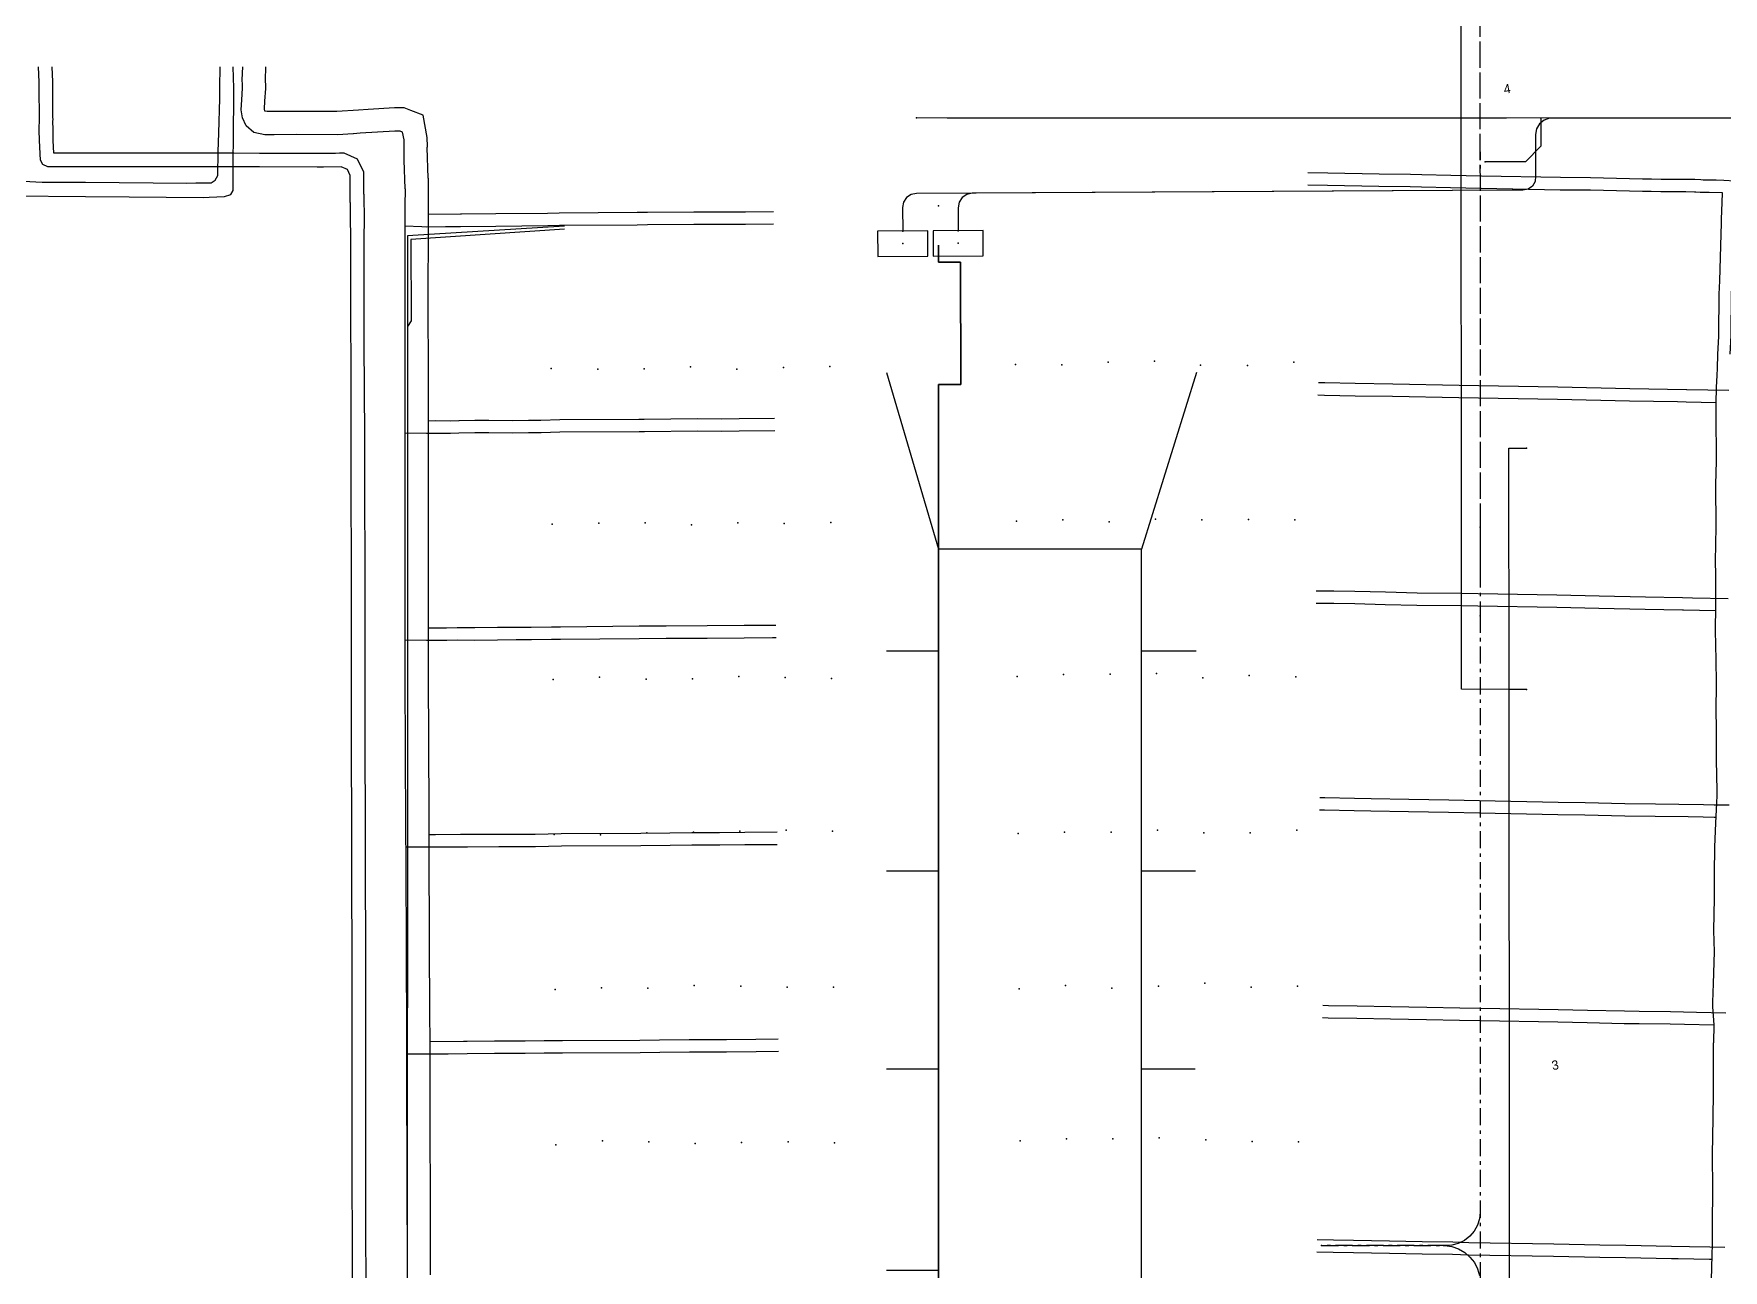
# Model space of a CAD drawing. Header units: metres. Extents: x -529 to 260, y -315 to 217.
# Drawn here: x -117.1 to -62.5, y 18.7 to 58.7 of the extents above; entities that cross this region are included whole.
import ezdxf

# ---------------------------------------------------------------- set-up
doc = ezdxf.new("R2010")
doc.units = ezdxf.units.M
doc.linetypes.add('DISUSED', pattern=[0.9943, 0.55, -0.1666, 0.1111, -0.1666])
for name, color, linetype, true_color in [('KL1001_WAT_Waterleiding', 7, 'Continuous', 0x0000ff), ('KL1011_DAT_Duct', 7, 'Continuous', 0x00ff00), ('KL1011_DAT_Kabelbed', 7, 'Continuous', 0x00ff00), ('KL1011_DAT_Kast', 7, 'Continuous', 0x00ff00), ('KL1011_DAT_Telecommunicatiekabel', 7, 'Continuous', 0x00ff00), ('KL1031_ELS_Appurtenance', 7, 'Continuous', 0x960000), ('KL1031_ELS_Elektriciteitskabel', 7, 'Continuous', 0x960000), ('KL1031_ELS_ExtraGeometrie', 7, 'Continuous', 0x960000), ('KL1031_ELS_Kast', 7, 'Continuous', 0x960000), ('KL1031_ELS_Mantelbuis', 7, 'Continuous', 0x960000), ('KL1031_EMS_Appurtenance', 7, 'Continuous', 0xc80000), ('KL1031_EMS_Elektriciteitskabel', 7, 'Continuous', 0xc80000), ('KL1051_DAT_Annotatie', 7, 'Continuous', 0xffffff), ('KL1051_DAT_Appurtenance', 7, 'Continuous', 0x00ff00), ('KL1051_DAT_Kabelbed', 7, 'Continuous', 0x00ff00), ('KL1233_WRM_ThermischePijpleiding', 7, 'Continuous', 0x008080)]:
    doc.layers.add(name, color=color, linetype=linetype, true_color=true_color)

msp = doc.modelspace()

# ---------------------------------------------------------------- linework, layer by layer
at = {"layer": 'KL1001_WAT_Waterleiding', "linetype": 'CONTINUOUS'}
for points in [[(-99.926, 52.452), (-104.999, 52.14), (-105.005, 51.927)], [(-99.926, 52.349), (-104.892, 52.024), (-104.886, 49.393), (-105.005, 49.211)], [(-105.005, 51.927), (-105.005, 49.211), (-105.005, 48.603)], [(-105.005, 48.603), (-105.011, 5.776), (-105.011, 5.3)]]:
    msp.add_lwpolyline(points, dxfattribs=at)
at = {"layer": 'KL1011_DAT_Duct', "linetype": 'CONTINUOUS'}
for points in [[(-87.841, 42.022), (-87.841, 47.338), (-87.128, 47.339), (-87.129, 51.287), (-87.841, 51.287), (-87.841, 51.833)], [(-87.841, 42.022), (-87.841, 47.338), (-87.128, 47.339), (-87.129, 51.287), (-87.841, 51.287), (-87.841, 51.833)], [(-87.841, 38.73), (-87.841, 42.022)], [(-87.841, 38.73), (-87.841, 42.022)], [(-87.841, 31.63), (-87.841, 38.73)], [(-87.841, 31.63), (-87.841, 38.73)], [(-87.841, 25.229), (-87.841, 31.63)], [(-87.841, 25.229), (-87.841, 31.63)], [(-87.841, 18.73), (-87.841, 25.229)], [(-87.841, 18.73), (-87.841, 25.229)], [(-87.841, 15.529), (-87.841, 18.73)], [(-87.841, 15.529), (-87.841, 18.73)]]:
    msp.add_lwpolyline(points, dxfattribs=at)
at = {"layer": 'KL1011_DAT_Kabelbed', "linetype": 'CONTINUOUS'}
for points in [[(-87.841, 42.022), (-87.841, 47.338), (-87.128, 47.339), (-87.129, 51.287), (-87.841, 51.287), (-87.841, 51.833)], [(-89.523, 47.73), (-87.841, 42.022)], [(-79.502, 47.73), (-81.286, 42.023)], [(-81.286, 42.023), (-87.841, 42.022)], [(-87.841, 38.73), (-87.841, 42.022)], [(-81.286, 38.73), (-81.286, 42.023)], [(-89.522, 38.73), (-87.841, 38.73)], [(-87.841, 31.63), (-87.841, 38.73)], [(-81.286, 31.63), (-81.286, 38.73)], [(-81.286, 38.73), (-79.522, 38.73)], [(-89.523, 31.63), (-87.841, 31.63)], [(-87.841, 25.229), (-87.841, 31.63)], [(-81.286, 31.63), (-79.537, 31.63)], [(-81.286, 25.23), (-81.286, 31.63)], [(-89.523, 25.229), (-87.841, 25.229)], [(-87.841, 18.73), (-87.841, 25.229)], [(-81.286, 18.73), (-81.286, 25.23)], [(-81.286, 25.23), (-79.551, 25.23)], [(-89.523, 18.73), (-87.841, 18.73)], [(-87.841, 15.529), (-87.841, 18.73)]]:
    msp.add_lwpolyline(points, dxfattribs=at)
at = {"layer": 'KL1011_DAT_Kast'}
msp.add_point((-87.841, 53.105), dxfattribs=at)
at = {"layer": 'KL1011_DAT_Telecommunicatiekabel', "linetype": 'CONTINUOUS'}
for points in [[(-89.523, 25.229), (-87.841, 25.229), (-87.841, 47.338), (-87.128, 47.339), (-87.129, 51.287), (-87.841, 51.287), (-87.841, 51.833)], [(-89.523, 25.229), (-87.841, 25.229), (-87.841, 47.338), (-87.128, 47.339), (-87.129, 51.287), (-87.841, 51.287), (-87.841, 51.833)], [(-89.523, 25.229), (-87.841, 25.229), (-87.841, 47.338), (-87.128, 47.339), (-87.129, 51.287), (-87.841, 51.287), (-87.841, 51.833)], [(-89.523, 25.229), (-87.841, 25.229), (-87.841, 47.338), (-87.128, 47.339), (-87.129, 51.287), (-87.841, 51.287), (-87.841, 51.833)], [(-89.523, 25.229), (-87.841, 25.229), (-87.841, 47.338), (-87.128, 47.339), (-87.129, 51.287), (-87.841, 51.287), (-87.841, 51.833)], [(-89.523, 31.63), (-87.841, 31.63), (-87.841, 47.338), (-87.128, 47.339), (-87.129, 51.287), (-87.841, 51.287), (-87.841, 51.833)], [(-89.523, 31.63), (-87.841, 31.63), (-87.841, 47.338), (-87.128, 47.339), (-87.129, 51.287), (-87.841, 51.287), (-87.841, 51.833)], [(-89.523, 31.63), (-87.841, 31.63), (-87.841, 47.338), (-87.128, 47.339), (-87.129, 51.287), (-87.841, 51.287), (-87.841, 51.833)], [(-89.523, 31.63), (-87.841, 31.63), (-87.841, 47.338), (-87.128, 47.339), (-87.129, 51.287), (-87.841, 51.287), (-87.841, 51.833)], [(-89.523, 31.63), (-87.841, 31.63), (-87.841, 47.338), (-87.128, 47.339), (-87.129, 51.287), (-87.841, 51.287), (-87.841, 51.833)], [(-89.523, 31.63), (-87.841, 31.63), (-87.841, 47.338), (-87.128, 47.339), (-87.129, 51.287), (-87.841, 51.287), (-87.841, 51.833)], [(-89.523, 18.73), (-87.841, 18.73), (-87.841, 47.338), (-87.128, 47.339), (-87.129, 51.287), (-87.841, 51.287), (-87.841, 51.833)], [(-89.523, 18.73), (-87.841, 18.73), (-87.841, 47.338), (-87.128, 47.339), (-87.129, 51.287), (-87.841, 51.287), (-87.841, 51.833)], [(-89.523, 18.73), (-87.841, 18.73), (-87.841, 47.338), (-87.128, 47.339), (-87.129, 51.287), (-87.841, 51.287), (-87.841, 51.833)], [(-89.523, 18.73), (-87.841, 18.73), (-87.841, 47.338), (-87.128, 47.339), (-87.129, 51.287), (-87.841, 51.287), (-87.841, 51.833)], [(-89.523, 18.73), (-87.841, 18.73), (-87.841, 47.338), (-87.128, 47.339), (-87.129, 51.287), (-87.841, 51.287), (-87.841, 51.833)], [(-89.523, 18.73), (-87.841, 18.73), (-87.841, 47.338), (-87.128, 47.339), (-87.129, 51.287), (-87.841, 51.287), (-87.841, 51.833)], [(-89.523, 18.73), (-87.841, 18.73), (-87.841, 47.338), (-87.128, 47.339), (-87.129, 51.287), (-87.841, 51.287), (-87.841, 51.833)], [(-89.523, 18.73), (-87.841, 18.73), (-87.841, 47.338), (-87.128, 47.339), (-87.129, 51.287), (-87.841, 51.287), (-87.841, 51.833)], [(-89.523, 18.73), (-87.841, 18.73), (-87.841, 47.338), (-87.128, 47.339), (-87.129, 51.287), (-87.841, 51.287), (-87.841, 51.833)], [(-89.523, 18.73), (-87.841, 18.73), (-87.841, 47.338), (-87.128, 47.339), (-87.129, 51.287), (-87.841, 51.287), (-87.841, 51.833)], [(-89.523, 18.73), (-87.841, 18.73), (-87.841, 47.338), (-87.128, 47.339), (-87.129, 51.287), (-87.841, 51.287), (-87.841, 51.833)], [(-89.523, 18.73), (-87.841, 18.73), (-87.841, 47.338), (-87.128, 47.339), (-87.129, 51.287), (-87.841, 51.287), (-87.841, 51.833)], [(-89.523, 18.73), (-87.841, 18.73), (-87.841, 47.338), (-87.128, 47.339), (-87.129, 51.287), (-87.841, 51.287), (-87.841, 51.833)], [(-89.523, 18.73), (-87.841, 18.73), (-87.841, 47.338), (-87.128, 47.339), (-87.129, 51.287), (-87.841, 51.287), (-87.841, 51.833)], [(-89.523, 18.73), (-87.841, 18.73), (-87.841, 47.338), (-87.128, 47.339), (-87.129, 51.287), (-87.841, 51.287), (-87.841, 51.833)], [(-89.523, 18.73), (-87.841, 18.73), (-87.841, 47.338), (-87.128, 47.339), (-87.129, 51.287), (-87.841, 51.287), (-87.841, 51.833)], [(-89.523, 18.73), (-87.841, 18.73), (-87.841, 47.338), (-87.128, 47.339), (-87.129, 51.287), (-87.841, 51.287), (-87.841, 51.833)], [(-89.523, 18.73), (-87.841, 18.73), (-87.841, 47.338), (-87.128, 47.339), (-87.129, 51.287), (-87.841, 51.287), (-87.841, 51.833)], [(-89.523, 18.73), (-87.841, 18.73), (-87.841, 47.338), (-87.128, 47.339), (-87.129, 51.287), (-87.841, 51.287), (-87.841, 51.833)], [(-89.523, 18.73), (-87.841, 18.73), (-87.841, 47.338), (-87.128, 47.339), (-87.129, 51.287), (-87.841, 51.287), (-87.841, 51.833)], [(-89.523, 18.73), (-87.841, 18.73), (-87.841, 47.338), (-87.128, 47.339), (-87.129, 51.287), (-87.841, 51.287), (-87.841, 51.833)], [(-89.523, 25.229), (-87.841, 25.229), (-87.841, 47.338), (-87.128, 47.339), (-87.129, 51.287), (-87.841, 51.287), (-87.841, 51.833)], [(-89.523, 18.73), (-87.841, 18.73), (-87.841, 47.338), (-87.128, 47.339), (-87.129, 51.287), (-87.841, 51.287), (-87.841, 51.833)], [(-89.523, 18.73), (-87.841, 18.73), (-87.841, 47.338), (-87.128, 47.339), (-87.129, 51.287), (-87.841, 51.287), (-87.841, 51.833)], [(-89.522, 38.73), (-87.841, 38.73), (-87.841, 47.338), (-87.128, 47.339), (-87.129, 51.287), (-87.841, 51.287), (-87.841, 51.833)], [(-89.522, 38.73), (-87.841, 38.73), (-87.841, 47.338), (-87.128, 47.339), (-87.129, 51.287), (-87.841, 51.287), (-87.841, 51.833)], [(-89.522, 38.73), (-87.841, 38.73), (-87.841, 47.338), (-87.128, 47.339), (-87.129, 51.287), (-87.841, 51.287), (-87.841, 51.833)], [(-89.522, 38.73), (-87.841, 38.73), (-87.841, 47.338), (-87.128, 47.339), (-87.129, 51.287), (-87.841, 51.287), (-87.841, 51.833)], [(-89.522, 38.73), (-87.841, 38.73), (-87.841, 47.338), (-87.128, 47.339), (-87.129, 51.287), (-87.841, 51.287), (-87.841, 51.833)], [(-89.522, 38.73), (-87.841, 38.73), (-87.841, 47.338), (-87.128, 47.339), (-87.129, 51.287), (-87.841, 51.287), (-87.841, 51.833)], [(-89.522, 38.73), (-87.841, 38.73), (-87.841, 47.338), (-87.128, 47.339), (-87.129, 51.287), (-87.841, 51.287), (-87.841, 51.833)], [(-89.522, 38.73), (-87.841, 38.73), (-87.841, 47.338), (-87.128, 47.339), (-87.129, 51.287), (-87.841, 51.287), (-87.841, 51.833)], [(-89.522, 38.73), (-87.841, 38.73), (-87.841, 47.338), (-87.128, 47.339), (-87.129, 51.287), (-87.841, 51.287), (-87.841, 51.833)], [(-89.522, 38.73), (-87.841, 38.73), (-87.841, 47.338), (-87.128, 47.339), (-87.129, 51.287), (-87.841, 51.287), (-87.841, 51.833)], [(-89.522, 38.73), (-87.841, 38.73), (-87.841, 47.338), (-87.128, 47.339), (-87.129, 51.287), (-87.841, 51.287), (-87.841, 51.833)], [(-89.522, 38.73), (-87.841, 38.73), (-87.841, 47.338), (-87.128, 47.339), (-87.129, 51.287), (-87.841, 51.287), (-87.841, 51.833)], [(-89.522, 38.73), (-87.841, 38.73), (-87.841, 47.338), (-87.128, 47.339), (-87.129, 51.287), (-87.841, 51.287), (-87.841, 51.833)], [(-89.522, 38.73), (-87.841, 38.73), (-87.841, 47.338), (-87.128, 47.339), (-87.129, 51.287), (-87.841, 51.287), (-87.841, 51.833)], [(-89.522, 38.73), (-87.841, 38.73), (-87.841, 47.338), (-87.128, 47.339), (-87.129, 51.287), (-87.841, 51.287), (-87.841, 51.833)], [(-89.522, 38.73), (-87.841, 38.73), (-87.841, 47.338), (-87.128, 47.339), (-87.129, 51.287), (-87.841, 51.287), (-87.841, 51.833)], [(-89.522, 38.73), (-87.841, 38.73), (-87.841, 47.338), (-87.128, 47.339), (-87.129, 51.287), (-87.841, 51.287), (-87.841, 51.833)], [(-89.522, 38.73), (-87.841, 38.73), (-87.841, 47.338), (-87.128, 47.339), (-87.129, 51.287), (-87.841, 51.287), (-87.841, 51.833)], [(-89.522, 38.73), (-87.841, 38.73), (-87.841, 47.338), (-87.128, 47.339), (-87.129, 51.287), (-87.841, 51.287), (-87.841, 51.833)], [(-89.522, 38.73), (-87.841, 38.73), (-87.841, 47.338), (-87.128, 47.339), (-87.129, 51.287), (-87.841, 51.287), (-87.841, 51.833)], [(-89.522, 38.73), (-87.841, 38.73), (-87.841, 47.338), (-87.128, 47.339), (-87.129, 51.287), (-87.841, 51.287), (-87.841, 51.833)], [(-89.522, 38.73), (-87.841, 38.73), (-87.841, 47.338), (-87.128, 47.339), (-87.129, 51.287), (-87.841, 51.287), (-87.841, 51.833)], [(-89.522, 38.73), (-87.841, 38.73), (-87.841, 47.338), (-87.128, 47.339), (-87.129, 51.287), (-87.841, 51.287), (-87.841, 51.833)], [(-89.522, 38.73), (-87.841, 38.73), (-87.841, 47.338), (-87.128, 47.339), (-87.129, 51.287), (-87.841, 51.287), (-87.841, 51.833)], [(-87.841, 51.833), (-87.841, 51.287), (-87.129, 51.287), (-87.128, 47.339), (-87.841, 47.338), (-87.841, 6.127), (-81.286, 6.127), (-81.286, 38.73), (-79.522, 38.73)], [(-87.841, 51.833), (-87.841, 51.287), (-87.129, 51.287), (-87.128, 47.339), (-87.841, 47.338), (-87.841, 6.127), (-81.286, 6.127), (-81.286, 38.73), (-79.522, 38.73)], [(-87.841, 51.833), (-87.841, 51.287), (-87.129, 51.287), (-87.128, 47.339), (-87.841, 47.338), (-87.841, 6.127), (-81.286, 6.127), (-81.286, 31.63), (-79.537, 31.63)], [(-87.841, 51.833), (-87.841, 51.287), (-87.129, 51.287), (-87.128, 47.339), (-87.841, 47.338), (-87.841, 6.127), (-81.286, 6.127), (-81.286, 25.23), (-79.551, 25.23)], [(-87.841, 51.833), (-87.841, 51.287), (-87.129, 51.287), (-87.128, 47.339), (-87.841, 47.338), (-87.841, 6.127), (-81.286, 6.127), (-81.286, 38.73), (-79.522, 38.73)], [(-87.841, 51.833), (-87.841, 51.287), (-87.129, 51.287), (-87.128, 47.339), (-87.841, 47.338), (-87.841, 6.127), (-81.286, 6.127), (-81.286, 31.63), (-79.537, 31.63)], [(-87.841, 51.833), (-87.841, 51.287), (-87.129, 51.287), (-87.128, 47.339), (-87.841, 47.338), (-87.841, 6.127), (-81.286, 6.127), (-81.286, 31.63), (-79.537, 31.63)], [(-87.841, 51.833), (-87.841, 51.287), (-87.129, 51.287), (-87.128, 47.339), (-87.841, 47.338), (-87.841, 6.127), (-81.286, 6.127), (-81.286, 25.23), (-79.551, 25.23)], [(-87.841, 51.833), (-87.841, 51.287), (-87.129, 51.287), (-87.128, 47.339), (-87.841, 47.338), (-87.841, 6.127), (-81.286, 6.127), (-81.286, 31.63), (-79.537, 31.63)], [(-87.841, 51.833), (-87.841, 51.287), (-87.129, 51.287), (-87.128, 47.339), (-87.841, 47.338), (-87.841, 6.127), (-81.286, 6.127), (-81.286, 25.23), (-79.551, 25.23)], [(-87.841, 51.833), (-87.841, 51.287), (-87.129, 51.287), (-87.128, 47.339), (-87.841, 47.338), (-87.841, 6.127), (-81.286, 6.127), (-81.286, 25.23), (-79.551, 25.23)], [(-87.841, 51.833), (-87.841, 51.287), (-87.129, 51.287), (-87.128, 47.339), (-87.841, 47.338), (-87.841, 6.127), (-81.286, 6.127), (-81.286, 25.23), (-79.551, 25.23)], [(-87.841, 51.833), (-87.841, 51.287), (-87.129, 51.287), (-87.128, 47.339), (-87.841, 47.338), (-87.841, 6.127), (-81.286, 6.127), (-81.286, 38.73), (-79.522, 38.73)], [(-87.841, 51.833), (-87.841, 51.287), (-87.129, 51.287), (-87.128, 47.339), (-87.841, 47.338), (-87.841, 6.127), (-81.286, 6.127), (-81.286, 31.63), (-79.537, 31.63)], [(-87.841, 51.833), (-87.841, 51.287), (-87.129, 51.287), (-87.128, 47.339), (-87.841, 47.338), (-87.841, 6.127), (-81.286, 6.127), (-81.286, 31.63), (-79.537, 31.63)], [(-87.841, 51.833), (-87.841, 51.287), (-87.129, 51.287), (-87.128, 47.339), (-87.841, 47.338), (-87.841, 6.127), (-81.286, 6.127), (-81.286, 25.23), (-79.551, 25.23)], [(-87.841, 51.833), (-87.841, 51.287), (-87.129, 51.287), (-87.128, 47.339), (-87.841, 47.338), (-87.841, 6.127), (-81.286, 6.127), (-81.286, 31.63), (-79.537, 31.63)], [(-87.841, 51.833), (-87.841, 51.287), (-87.129, 51.287), (-87.128, 47.339), (-87.841, 47.338), (-87.841, 6.127), (-81.286, 6.127), (-81.286, 25.23), (-79.551, 25.23)], [(-87.841, 51.833), (-87.841, 51.287), (-87.129, 51.287), (-87.128, 47.339), (-87.841, 47.338), (-87.841, 6.127), (-81.286, 6.127), (-81.286, 31.63), (-79.537, 31.63)], [(-87.841, 51.833), (-87.841, 51.287), (-87.129, 51.287), (-87.128, 47.339), (-87.841, 47.338), (-87.841, 6.127), (-81.286, 6.127), (-81.286, 38.73), (-79.522, 38.73)], [(-87.841, 51.833), (-87.841, 51.287), (-87.129, 51.287), (-87.128, 47.339), (-87.841, 47.338), (-87.841, 6.127), (-81.286, 6.127), (-81.286, 31.63), (-79.537, 31.63)], [(-87.841, 51.833), (-87.841, 51.287), (-87.129, 51.287), (-87.128, 47.339), (-87.841, 47.338), (-87.841, 6.127), (-81.286, 6.127), (-81.286, 38.73), (-79.522, 38.73)], [(-87.841, 51.833), (-87.841, 51.287), (-87.129, 51.287), (-87.128, 47.339), (-87.841, 47.338), (-87.841, 6.127), (-81.286, 6.127), (-81.286, 38.73), (-79.522, 38.73)], [(-87.841, 51.833), (-87.841, 51.287), (-87.129, 51.287), (-87.128, 47.339), (-87.841, 47.338), (-87.841, 6.127), (-81.286, 6.127), (-81.286, 31.63), (-79.537, 31.63)], [(-87.841, 51.833), (-87.841, 51.287), (-87.129, 51.287), (-87.128, 47.339), (-87.841, 47.338), (-87.841, 6.127), (-81.286, 6.127), (-81.286, 25.23), (-79.551, 25.23)], [(-87.841, 51.833), (-87.841, 51.287), (-87.129, 51.287), (-87.128, 47.339), (-87.841, 47.338), (-87.841, 6.127), (-81.286, 6.127), (-81.286, 31.63), (-79.537, 31.63)], [(-87.841, 51.833), (-87.841, 51.287), (-87.129, 51.287), (-87.128, 47.339), (-87.841, 47.338), (-87.841, 6.127), (-81.286, 6.127), (-81.286, 25.23), (-79.551, 25.23)], [(-87.841, 51.833), (-87.841, 51.287), (-87.129, 51.287), (-87.128, 47.339), (-87.841, 47.338), (-87.841, 6.127), (-81.286, 6.127), (-81.286, 38.73), (-79.522, 38.73)], [(-87.841, 51.833), (-87.841, 51.287), (-87.129, 51.287), (-87.128, 47.339), (-87.841, 47.338), (-87.841, 6.127), (-81.286, 6.127), (-81.286, 31.63), (-79.537, 31.63)], [(-87.841, 51.833), (-87.841, 51.287), (-87.129, 51.287), (-87.128, 47.339), (-87.841, 47.338), (-87.841, 6.127), (-81.286, 6.127), (-81.286, 31.63), (-79.537, 31.63)], [(-87.841, 51.833), (-87.841, 51.287), (-87.129, 51.287), (-87.128, 47.339), (-87.841, 47.338), (-87.841, 6.127), (-81.286, 6.127), (-81.286, 31.63), (-79.537, 31.63)], [(-87.841, 51.833), (-87.841, 51.287), (-87.129, 51.287), (-87.128, 47.339), (-87.841, 47.338), (-87.841, 6.127), (-81.286, 6.127), (-81.286, 31.63), (-79.537, 31.63)], [(-87.841, 51.833), (-87.841, 51.287), (-87.129, 51.287), (-87.128, 47.339), (-87.841, 47.338), (-87.841, 6.127), (-81.286, 6.127), (-81.286, 31.63), (-79.537, 31.63)], [(-87.841, 51.833), (-87.841, 51.287), (-87.129, 51.287), (-87.128, 47.339), (-87.841, 47.338), (-87.841, 6.127), (-81.286, 6.127), (-81.286, 25.23), (-79.551, 25.23)], [(-87.841, 51.833), (-87.841, 51.287), (-87.129, 51.287), (-87.128, 47.339), (-87.841, 47.338), (-87.841, 6.127), (-81.286, 6.127), (-81.286, 31.63), (-79.537, 31.63)], [(-87.841, 51.833), (-87.841, 51.287), (-87.129, 51.287), (-87.128, 47.339), (-87.841, 47.338), (-87.841, 6.127), (-81.286, 6.127), (-81.286, 31.63), (-79.537, 31.63)], [(-87.841, 51.833), (-87.841, 51.287), (-87.129, 51.287), (-87.128, 47.339), (-87.841, 47.338), (-87.841, 6.127), (-81.286, 6.127), (-81.286, 25.23), (-79.551, 25.23)], [(-87.841, 51.833), (-87.841, 51.287), (-87.129, 51.287), (-87.128, 47.339), (-87.841, 47.338), (-87.841, 6.127), (-81.286, 6.127), (-81.286, 31.63), (-79.537, 31.63)], [(-50.93, 6.127), (-74.037, 6.127), (-75.745, 6.127), (-81.286, 6.127), (-81.286, 15.53), (-81.286, 18.73), (-81.286, 25.23), (-81.286, 31.63), (-81.286, 38.73), (-81.286, 42.023), (-87.841, 42.022), (-87.841, 38.73), (-87.841, 31.63), (-87.841, 25.229), (-87.841, 18.73), (-87.841, 15.529), (-87.841, 6.127), (-86.81, 6.127), (-82.807, 6.126), (-81.286, 6.127), (-75.745, 6.127), (-74.037, 6.127), (-50.93, 6.127)], [(-50.93, 6.127), (-74.037, 6.127), (-75.745, 6.127), (-81.286, 6.127), (-81.286, 15.53), (-81.286, 18.73), (-81.286, 25.23), (-81.286, 31.63), (-81.286, 38.73), (-81.286, 42.023), (-87.841, 42.022), (-87.841, 38.73), (-87.841, 31.63), (-87.841, 25.229), (-87.841, 18.73), (-87.841, 15.529), (-87.841, 6.127), (-86.81, 6.127), (-82.807, 6.126), (-81.286, 6.127), (-75.745, 6.127), (-74.037, 6.127), (-50.93, 6.127)], [(-50.93, 6.127), (-74.037, 6.127), (-75.745, 6.127), (-81.286, 6.127), (-81.286, 15.53), (-81.286, 18.73), (-81.286, 25.23), (-81.286, 31.63), (-81.286, 38.73), (-81.286, 42.023), (-87.841, 42.022), (-87.841, 38.73), (-87.841, 31.63), (-87.841, 25.229), (-87.841, 18.73), (-87.841, 15.529), (-87.841, 6.127), (-86.81, 6.127), (-82.807, 6.126), (-81.286, 6.127), (-75.745, 6.127), (-74.037, 6.127), (-50.93, 6.127)], [(-50.93, 6.127), (-74.037, 6.127), (-75.745, 6.127), (-81.286, 6.127), (-81.286, 15.53), (-81.286, 18.73), (-81.286, 25.23), (-81.286, 31.63), (-81.286, 38.73), (-81.286, 42.023), (-87.841, 42.022), (-87.841, 38.73), (-87.841, 31.63), (-87.841, 25.229), (-87.841, 18.73), (-87.841, 15.529), (-87.841, 6.127), (-86.81, 6.127), (-82.807, 6.126), (-81.286, 6.127), (-75.745, 6.127), (-74.037, 6.127), (-50.93, 6.127)], [(-50.93, 6.127), (-74.037, 6.127), (-75.745, 6.127), (-81.286, 6.127), (-81.286, 15.53), (-81.286, 18.73), (-81.286, 25.23), (-81.286, 31.63), (-81.286, 38.73), (-81.286, 42.023), (-87.841, 42.022), (-87.841, 38.73), (-87.841, 31.63), (-87.841, 25.229), (-87.841, 18.73), (-87.841, 15.529), (-87.841, 6.127), (-86.81, 6.127), (-82.807, 6.126), (-81.286, 6.127), (-75.745, 6.127), (-74.037, 6.127), (-50.93, 6.127)], [(-50.93, 6.127), (-74.037, 6.127), (-75.745, 6.127), (-81.286, 6.127), (-81.286, 15.53), (-81.286, 18.73), (-81.286, 25.23), (-81.286, 31.63), (-81.286, 38.73), (-81.286, 42.023), (-87.841, 42.022), (-87.841, 38.73), (-87.841, 31.63), (-87.841, 25.229), (-87.841, 18.73), (-87.841, 15.529), (-87.841, 6.127), (-86.81, 6.127), (-82.807, 6.126), (-81.286, 6.127), (-75.745, 6.127), (-74.037, 6.127), (-50.93, 6.127)], [(-50.93, 6.127), (-74.037, 6.127), (-75.745, 6.127), (-81.286, 6.127), (-81.286, 15.53), (-81.286, 18.73), (-81.286, 25.23), (-81.286, 31.63), (-81.286, 38.73), (-81.286, 42.023), (-87.841, 42.022), (-87.841, 38.73), (-87.841, 31.63), (-87.841, 25.229), (-87.841, 18.73), (-87.841, 15.529), (-87.841, 6.127), (-86.81, 6.127), (-82.807, 6.126), (-81.286, 6.127), (-75.745, 6.127), (-74.037, 6.127), (-50.93, 6.127)], [(-50.93, 6.127), (-74.037, 6.127), (-75.745, 6.127), (-81.286, 6.127), (-81.286, 15.53), (-81.286, 18.73), (-81.286, 25.23), (-81.286, 31.63), (-81.286, 38.73), (-81.286, 42.023), (-87.841, 42.022), (-87.841, 38.73), (-87.841, 31.63), (-87.841, 25.229), (-87.841, 18.73), (-87.841, 15.529), (-87.841, 6.127), (-86.81, 6.127), (-82.807, 6.126), (-81.286, 6.127), (-75.745, 6.127), (-74.037, 6.127), (-50.93, 6.127)], [(-50.93, 6.127), (-74.037, 6.127), (-75.745, 6.127), (-81.286, 6.127), (-81.286, 15.53), (-81.286, 18.73), (-81.286, 25.23), (-81.286, 31.63), (-81.286, 38.73), (-81.286, 42.023), (-87.841, 42.022), (-87.841, 38.73), (-87.841, 31.63), (-87.841, 25.229), (-87.841, 18.73), (-87.841, 15.529), (-87.841, 6.127), (-86.81, 6.127), (-82.807, 6.126), (-81.286, 6.127), (-75.745, 6.127), (-74.037, 6.127), (-50.93, 6.127)], [(-50.93, 6.127), (-74.037, 6.127), (-75.745, 6.127), (-81.286, 6.127), (-81.286, 15.53), (-81.286, 18.73), (-81.286, 25.23), (-81.286, 31.63), (-81.286, 38.73), (-81.286, 42.023), (-87.841, 42.022), (-87.841, 38.73), (-87.841, 31.63), (-87.841, 25.229), (-87.841, 18.73), (-87.841, 15.529), (-87.841, 6.127), (-86.81, 6.127), (-82.807, 6.126), (-81.286, 6.127), (-75.745, 6.127), (-74.037, 6.127), (-50.93, 6.127)], [(-50.93, 6.127), (-74.037, 6.127), (-75.745, 6.127), (-81.286, 6.127), (-81.286, 15.53), (-81.286, 18.73), (-81.286, 25.23), (-81.286, 31.63), (-81.286, 38.73), (-81.286, 42.023), (-87.841, 42.022), (-87.841, 38.73), (-87.841, 31.63), (-87.841, 25.229), (-87.841, 18.73), (-87.841, 15.529), (-87.841, 6.127), (-86.81, 6.127), (-82.807, 6.126), (-81.286, 6.127), (-75.745, 6.127), (-74.037, 6.127), (-50.93, 6.127)], [(-50.93, 6.127), (-74.037, 6.127), (-75.745, 6.127), (-81.286, 6.127), (-81.286, 15.53), (-81.286, 18.73), (-81.286, 25.23), (-81.286, 31.63), (-81.286, 38.73), (-81.286, 42.023), (-87.841, 42.022), (-87.841, 38.73), (-87.841, 31.63), (-87.841, 25.229), (-87.841, 18.73), (-87.841, 15.529), (-87.841, 6.127), (-86.81, 6.127), (-82.807, 6.126), (-81.286, 6.127), (-75.745, 6.127), (-74.037, 6.127), (-50.93, 6.127)], [(-50.93, 6.127), (-74.037, 6.127), (-75.745, 6.127), (-81.286, 6.127), (-81.286, 15.53), (-81.286, 18.73), (-81.286, 25.23), (-81.286, 31.63), (-81.286, 38.73), (-81.286, 42.023), (-87.841, 42.022), (-87.841, 38.73), (-87.841, 31.63), (-87.841, 25.229), (-87.841, 18.73), (-87.841, 15.529), (-87.841, 6.127), (-86.81, 6.127), (-82.807, 6.126), (-81.286, 6.127), (-75.745, 6.127), (-74.037, 6.127), (-50.93, 6.127)], [(-50.93, 6.127), (-74.037, 6.127), (-75.745, 6.127), (-81.286, 6.127), (-81.286, 15.53), (-81.286, 18.73), (-81.286, 25.23), (-81.286, 31.63), (-81.286, 38.73), (-81.286, 42.023), (-87.841, 42.022), (-87.841, 38.73), (-87.841, 31.63), (-87.841, 25.229), (-87.841, 18.73), (-87.841, 15.529), (-87.841, 6.127), (-86.81, 6.127), (-82.807, 6.126), (-81.286, 6.127), (-75.745, 6.127), (-74.037, 6.127), (-50.93, 6.127)], [(-50.93, 6.127), (-74.037, 6.127), (-75.745, 6.127), (-81.286, 6.127), (-81.286, 15.53), (-81.286, 18.73), (-81.286, 25.23), (-81.286, 31.63), (-81.286, 38.73), (-81.286, 42.023), (-87.841, 42.022), (-87.841, 38.73), (-87.841, 31.63), (-87.841, 25.229), (-87.841, 18.73), (-87.841, 15.529), (-87.841, 6.127), (-86.81, 6.127), (-82.807, 6.126), (-81.286, 6.127), (-75.745, 6.127), (-74.037, 6.127), (-50.93, 6.127)], [(-50.93, 6.127), (-74.037, 6.127), (-75.745, 6.127), (-81.286, 6.127), (-81.286, 15.53), (-81.286, 18.73), (-81.286, 25.23), (-81.286, 31.63), (-81.286, 38.73), (-81.286, 42.023), (-87.841, 42.022), (-87.841, 38.73), (-87.841, 31.63), (-87.841, 25.229), (-87.841, 18.73), (-87.841, 15.529), (-87.841, 6.127), (-86.81, 6.127), (-82.807, 6.126), (-81.286, 6.127), (-75.745, 6.127), (-74.037, 6.127), (-50.93, 6.127)], [(-50.93, 6.127), (-74.037, 6.127), (-75.745, 6.127), (-81.286, 6.127), (-81.286, 15.53), (-81.286, 18.73), (-81.286, 25.23), (-81.286, 31.63), (-81.286, 38.73), (-81.286, 42.023), (-87.841, 42.022), (-87.841, 38.73), (-87.841, 31.63), (-87.841, 25.229), (-87.841, 18.73), (-87.841, 15.529), (-87.841, 6.127), (-86.81, 6.127), (-82.807, 6.126), (-81.286, 6.127), (-75.745, 6.127), (-74.037, 6.127), (-50.93, 6.127)], [(-50.93, 6.127), (-74.037, 6.127), (-75.745, 6.127), (-81.286, 6.127), (-81.286, 15.53), (-81.286, 18.73), (-81.286, 25.23), (-81.286, 31.63), (-81.286, 38.73), (-81.286, 42.023), (-87.841, 42.022), (-87.841, 38.73), (-87.841, 31.63), (-87.841, 25.229), (-87.841, 18.73), (-87.841, 15.529), (-87.841, 6.127), (-86.81, 6.127), (-82.807, 6.126), (-81.286, 6.127), (-75.745, 6.127), (-74.037, 6.127), (-50.93, 6.127)], [(-50.93, 6.127), (-74.037, 6.127), (-75.745, 6.127), (-81.286, 6.127), (-81.286, 15.53), (-81.286, 18.73), (-81.286, 25.23), (-81.286, 31.63), (-81.286, 38.73), (-81.286, 42.023), (-87.841, 42.022), (-87.841, 38.73), (-87.841, 31.63), (-87.841, 25.229), (-87.841, 18.73), (-87.841, 15.529), (-87.841, 6.127), (-86.81, 6.127), (-82.807, 6.126), (-81.286, 6.127), (-75.745, 6.127), (-74.037, 6.127), (-50.93, 6.127)], [(-50.93, 6.127), (-74.037, 6.127), (-75.745, 6.127), (-81.286, 6.127), (-81.286, 15.53), (-81.286, 18.73), (-81.286, 25.23), (-81.286, 31.63), (-81.286, 38.73), (-81.286, 42.023), (-87.841, 42.022), (-87.841, 38.73), (-87.841, 31.63), (-87.841, 25.229), (-87.841, 18.73), (-87.841, 15.529), (-87.841, 6.127), (-86.81, 6.127), (-82.807, 6.126), (-81.286, 6.127), (-75.745, 6.127), (-74.037, 6.127), (-50.93, 6.127)], [(-50.93, 6.127), (-74.037, 6.127), (-75.745, 6.127), (-81.286, 6.127), (-81.286, 15.53), (-81.286, 18.73), (-81.286, 25.23), (-81.286, 31.63), (-81.286, 38.73), (-81.286, 42.023), (-87.841, 42.022), (-87.841, 38.73), (-87.841, 31.63), (-87.841, 25.229), (-87.841, 18.73), (-87.841, 15.529), (-87.841, 6.127), (-86.81, 6.127), (-82.807, 6.126), (-81.286, 6.127), (-75.745, 6.127), (-74.037, 6.127), (-50.93, 6.127)], [(-50.93, 6.127), (-74.037, 6.127), (-75.745, 6.127), (-81.286, 6.127), (-81.286, 15.53), (-81.286, 18.73), (-81.286, 25.23), (-81.286, 31.63), (-81.286, 38.73), (-81.286, 42.023), (-87.841, 42.022), (-87.841, 38.73), (-87.841, 31.63), (-87.841, 25.229), (-87.841, 18.73), (-87.841, 15.529), (-87.841, 6.127), (-86.81, 6.127), (-82.807, 6.126), (-81.286, 6.127), (-75.745, 6.127), (-74.037, 6.127), (-50.93, 6.127)], [(-50.93, 6.127), (-74.037, 6.127), (-75.745, 6.127), (-81.286, 6.127), (-81.286, 15.53), (-81.286, 18.73), (-81.286, 25.23), (-81.286, 31.63), (-81.286, 38.73), (-81.286, 42.023), (-87.841, 42.022), (-87.841, 38.73), (-87.841, 31.63), (-87.841, 25.229), (-87.841, 18.73), (-87.841, 15.529), (-87.841, 6.127), (-86.81, 6.127), (-82.807, 6.126), (-81.286, 6.127), (-75.745, 6.127), (-74.037, 6.127), (-50.93, 6.127)], [(-50.93, 6.127), (-74.037, 6.127), (-75.745, 6.127), (-81.286, 6.127), (-81.286, 15.53), (-81.286, 18.73), (-81.286, 25.23), (-81.286, 31.63), (-81.286, 38.73), (-81.286, 42.023), (-87.841, 42.022), (-87.841, 38.73), (-87.841, 31.63), (-87.841, 25.229), (-87.841, 18.73), (-87.841, 15.529), (-87.841, 6.127), (-86.81, 6.127), (-82.807, 6.126), (-81.286, 6.127), (-75.745, 6.127), (-74.037, 6.127), (-50.93, 6.127)], [(-50.93, 6.127), (-74.037, 6.127), (-75.745, 6.127), (-81.286, 6.127), (-81.286, 15.53), (-81.286, 18.73), (-81.286, 25.23), (-81.286, 31.63), (-81.286, 38.73), (-81.286, 42.023), (-87.841, 42.022), (-87.841, 38.73), (-87.841, 31.63), (-87.841, 25.229), (-87.841, 18.73), (-87.841, 15.529), (-87.841, 6.127), (-86.81, 6.127), (-82.807, 6.126), (-81.286, 6.127), (-75.745, 6.127), (-74.037, 6.127), (-50.93, 6.127)], [(-50.93, 6.127), (-74.037, 6.127), (-75.745, 6.127), (-81.286, 6.127), (-81.286, 15.53), (-81.286, 18.73), (-81.286, 25.23), (-81.286, 31.63), (-81.286, 38.73), (-81.286, 42.023), (-87.841, 42.022), (-87.841, 38.73), (-87.841, 31.63), (-87.841, 25.229), (-87.841, 18.73), (-87.841, 15.529), (-87.841, 6.127), (-86.81, 6.127), (-82.807, 6.126), (-81.286, 6.127), (-75.745, 6.127), (-74.037, 6.127), (-50.93, 6.127)], [(-50.93, 6.127), (-74.037, 6.127), (-75.745, 6.127), (-81.286, 6.127), (-81.286, 15.53), (-81.286, 18.73), (-81.286, 25.23), (-81.286, 31.63), (-81.286, 38.73), (-81.286, 42.023), (-87.841, 42.022), (-87.841, 38.73), (-87.841, 31.63), (-87.841, 25.229), (-87.841, 18.73), (-87.841, 15.529), (-87.841, 6.127), (-86.81, 6.127), (-82.807, 6.126), (-81.286, 6.127), (-75.745, 6.127), (-74.037, 6.127), (-50.93, 6.127)]]:
    msp.add_lwpolyline(points, dxfattribs=at)
at = {"layer": 'KL1031_ELS_Appurtenance'}
for p in [(-88.56, 55.945), (-68.379, 55.942), (-70.178, 54.533), (-89.002, 52.288), (-87.209, 52.298), (-82.361, 48.06), (-80.861, 48.095), (-76.361, 48.062), (-100.356, 47.859), (-98.856, 47.834), (-97.357, 47.84), (-95.857, 47.905), (-94.356, 47.835), (-92.857, 47.89), (-91.358, 47.917), (-85.359, 47.983), (-83.86, 47.974), (-79.373, 47.966), (-77.861, 47.956), (-100.326, 42.823), (-98.826, 42.856), (-97.327, 42.864), (-95.827, 42.807), (-94.327, 42.864), (-92.827, 42.85), (-91.328, 42.882), (-85.329, 42.928), (-83.829, 42.969), (-82.33, 42.901), (-80.83, 42.984), (-79.33, 42.962), (-77.83, 42.978), (-76.331, 42.968), (-100.296, 37.814), (-98.797, 37.88), (-97.296, 37.821), (-95.797, 37.833), (-94.297, 37.901), (-92.797, 37.878), (-91.297, 37.846), (-85.299, 37.907), (-83.8, 37.967), (-82.3, 37.977), (-80.8, 38.002), (-79.3, 37.862), (-77.8, 37.934), (-76.3, 37.9), (-100.266, 32.798), (-98.766, 32.791), (-97.267, 32.854), (-95.766, 32.88), (-94.267, 32.907), (-92.767, 32.944), (-91.267, 32.911), (-85.269, 32.84), (-83.769, 32.879), (-82.269, 32.882), (-80.77, 32.946), (-79.27, 32.86), (-77.77, 32.86), (-76.27, 32.941), (-98.736, 27.849), (-95.737, 27.926), (-94.237, 27.909), (-92.736, 27.876), (-91.237, 27.867), (-83.74, 27.923), (-80.739, 27.899), (-79.24, 28.002), (-77.74, 27.869), (-76.24, 27.905), (-100.236, 27.795), (-97.237, 27.834), (-85.238, 27.813), (-82.24, 27.84), (-83.71, 22.977), (-82.209, 22.978), (-80.71, 23), (-79.21, 22.945), (-100.205, 22.781), (-98.706, 22.912), (-97.206, 22.878), (-95.707, 22.824), (-94.206, 22.849), (-92.707, 22.873), (-91.207, 22.847), (-85.209, 22.903), (-77.709, 22.889), (-76.21, 22.875)]:
    msp.add_point(p, dxfattribs=at)
at = {"layer": 'KL1031_ELS_Elektriciteitskabel', "linetype": 'CONTINUOUS'}
for points in [[(-15.866, 66.04), (-14.881, 66.04), (-14.482, 66.005), (-14.095, 65.9), (-13.732, 65.729), (-13.405, 65.496), (-13.285, 65.342), (-13.236, 65.152), (-12.951, 59.746), (-12.944, 59.492), (-12.97, 59.241), (-13.028, 58.994), (-13.117, 58.757), (-13.235, 58.533), (-13.381, 58.327), (-13.553, 58.14), (-13.746, 57.977), (-16.267, 56.116), (-16.348, 56.088), (-16.433, 56.077), (-16.79, 56.074), (-45.606, 55.928), (-46.364, 55.939), (-88.56, 55.945)], [(-46.364, 55.939), (-68.097, 55.942), (-68.274, 55.88), (-68.419, 55.761), (-68.515, 55.599), (-68.548, 55.414), (-68.555, 54.064), (-68.568, 53.893), (-68.653, 53.743), (-68.792, 53.643), (-68.961, 53.609), (-69.309, 53.616), (-88.56, 53.508), (-88.732, 53.473), (-88.877, 53.375), (-88.974, 53.228), (-89.006, 53.055), (-89.002, 52.288)], [(-46.364, 55.939), (-68.097, 55.942), (-68.274, 55.88), (-68.419, 55.761), (-68.515, 55.599), (-68.548, 55.414), (-68.555, 54.064), (-68.568, 53.893), (-68.653, 53.743), (-68.792, 53.643), (-68.961, 53.609), (-69.309, 53.616), (-86.76, 53.517), (-86.934, 53.475), (-87.079, 53.372), (-87.176, 53.222), (-87.209, 53.047), (-87.209, 52.298)], [(-68.379, 55.942), (-68.378, 55.033), (-68.878, 54.533), (-70.178, 54.533)]]:
    msp.add_lwpolyline(points, dxfattribs=at)
at = {"layer": 'KL1031_ELS_ExtraGeometrie', "linetype": 'CONTINUOUS'}
for points in [[(-88.189, 51.487), (-88.192, 52.292), (-88.198, 52.302), (-89.801, 52.293), (-89.811, 52.287), (-89.807, 51.483), (-89.801, 51.473), (-88.198, 51.482), (-88.189, 51.486), (-88.189, 51.487)], [(-86.397, 51.496), (-86.399, 52.301), (-86.405, 52.311), (-88.008, 52.305), (-88.019, 52.299), (-88.016, 51.495), (-88.01, 51.485), (-86.406, 51.492), (-86.398, 51.495), (-86.397, 51.496)]]:
    msp.add_lwpolyline(points, close=True, dxfattribs=at)
at = {"layer": 'KL1031_ELS_Kast'}
for p in [(-88.999, 51.888), (-87.208, 51.899)]:
    msp.add_point(p, dxfattribs=at)
at = {"layer": 'KL1031_ELS_Mantelbuis', "linetype": 'CONTINUOUS'}
msp.add_lwpolyline([(-87.56, 55.945), (-69.496, 55.942)], dxfattribs=at)
at = {"layer": 'KL1031_EMS_Appurtenance'}
for p in [(-70.343, 42.727), (-70.341, 39.868), (-75.466, 19.528), (-75.466, 19.528)]:
    msp.add_point(p, dxfattribs=at)
at = {"layer": 'KL1031_EMS_Elektriciteitskabel', "linetype": 'DISUSED'}
for points in [[(-70.324, 74.375), (-70.35, 74.028), (-70.343, 41.427), (-70.339, 41.326), (-70.341, 39.868), (-70.337, 6.168), (-70.349, 5.879), (-70.383, 5.592), (-70.443, 5.309), (-70.525, 5.031), (-70.629, 4.762), (-70.755, 4.503), (-70.903, 4.254), (-71.069, 4.018), (-75.327, -1.494), (-77.793, -4.557)], [(-70.35, 74.028), (-70.343, 42.727)], [(-70.35, 73.327), (-70.343, 41.427), (-70.339, 41.326), (-70.341, 39.868), (-70.337, 6.168), (-70.349, 5.879), (-70.383, 5.592), (-70.443, 5.309), (-70.525, 5.031), (-70.629, 4.762), (-70.755, 4.503), (-70.903, 4.254), (-71.069, 4.018), (-75.327, -1.494), (-77.793, -4.557)], [(-70.343, 42.727), (-70.343, 41.427), (-70.339, 41.326), (-70.341, 39.868)], [(-70.341, 39.868), (-70.339, 20.608), (-70.361, 20.39), (-70.427, 20.181), (-70.533, 19.99), (-70.676, 19.824), (-70.85, 19.69), (-71.047, 19.594), (-71.259, 19.539), (-71.478, 19.528), (-75.466, 19.528)], [(-75.466, 19.528), (-71.539, 19.53), (-71.478, 19.528), (-71.252, 19.495), (-71.038, 19.42), (-70.841, 19.306), (-70.67, 19.156), (-70.528, 18.977), (-70.425, 18.774), (-70.36, 18.556)]]:
    msp.add_lwpolyline(points, dxfattribs=at)
at = {"layer": 'KL1051_DAT_Appurtenance'}
for p in [(-68.839, 45.281), (-68.847, 37.487)]:
    msp.add_point(p, dxfattribs=at)
at = {"layer": 'KL1051_DAT_Kabelbed', "linetype": 'CONTINUOUS'}
for points in [[(-68.847, 37.487), (-69.404, 37.49), (-70.941, 37.5), (-70.954, 61.041), (-70.954, 61.088), (-70.958, 78.027)], [(-69.386, 4.518), (-69.387, 5.037), (-69.404, 37.49), (-69.409, 45.277), (-68.839, 45.281)]]:
    msp.add_lwpolyline(points, dxfattribs=at)
at = {"layer": 'KL1233_WRM_ThermischePijpleiding', "linetype": 'CONTINUOUS'}
for points in [[(-135.697, 54.202), (-134.762, 54.189), (-134.761, 54.189), (-120.992, 54.009), (-120.977, 54.008), (-120.442, 54.002), (-119.687, 53.988), (-119.058, 53.994), (-119.02, 53.994), (-116.814, 53.875), (-115.408, 53.868), (-112.137, 53.845), (-111.848, 53.849), (-111.742, 53.85), (-111.347, 53.855), (-111.216, 53.934), (-111.131, 54.083), (-111.117, 54.865), (-111.102, 55.459), (-111.072, 56.577), (-111.064, 56.918), (-111.064, 56.926), (-111.055, 57.601)], [(-135.667, 53.623), (-134.819, 53.589), (-120.775, 53.434), (-120.452, 53.432), (-119.688, 53.424), (-117.81, 53.432), (-115.409, 53.412), (-114.002, 53.399), (-111.609, 53.379), (-111.418, 53.387), (-110.917, 53.405), (-110.713, 53.471), (-110.635, 53.601), (-110.637, 54.063), (-110.635, 54.252), (-110.635, 54.404), (-110.635, 54.412), (-110.628, 55.468), (-110.614, 56.57), (-110.62, 56.91), (-110.632, 57.602)], [(-106.853, 53.213), (-106.853, 53.326), (-106.853, 53.37), (-106.852, 54.088), (-106.945, 54.276), (-107.143, 54.364), (-107.714, 54.36), (-107.921, 54.36), (-109.788, 54.363), (-112.702, 54.367), (-113.93, 54.368), (-115.73, 54.371), (-115.925, 54.372), (-116.085, 54.371), (-116.384, 54.37), (-116.621, 54.369), (-116.788, 54.445), (-116.859, 54.586), (-116.88, 55.003), (-116.892, 55.225), (-116.897, 55.343), (-116.901, 55.426), (-116.906, 55.517), (-116.9, 55.969), (-116.904, 56.875), (-116.902, 56.882), (-116.904, 56.934), (-116.905, 57.099), (-116.926, 57.6)], [(-106.413, 53.483), (-106.418, 53.96), (-106.411, 54.192), (-106.621, 54.613), (-107.049, 54.805), (-107.11, 54.805), (-107.206, 54.804), (-107.326, 54.803), (-107.332, 54.799), (-107.739, 54.801), (-109.782, 54.802), (-110.62, 54.804), (-113.929, 54.809), (-115.508, 54.813), (-115.516, 54.811), (-115.751, 54.812), (-116.074, 54.811), (-116.247, 54.81), (-116.302, 54.812), (-116.431, 54.81), (-116.457, 55.221), (-116.458, 55.556), (-116.46, 55.863), (-116.459, 55.888), (-116.461, 55.985), (-116.463, 56.491), (-116.465, 56.996), (-116.466, 57.113), (-116.488, 57.6)], [(-105.083, 53.662), (-105.108, 54.582), (-105.116, 55.244), (-105.162, 55.492), (-105.245, 55.521), (-105.409, 55.524), (-106.538, 55.45), (-106.75, 55.437), (-106.763, 55.437), (-107.266, 55.405), (-108.581, 55.407), (-109.317, 55.402), (-109.619, 55.399), (-109.966, 55.477), (-110.221, 55.688), (-110.34, 55.952), (-110.376, 56.206), (-110.36, 56.536), (-110.334, 56.908), (-110.338, 57.032), (-110.343, 57.178), (-110.326, 57.602)], [(-104.334, 54.005), (-104.363, 54.994), (-104.362, 55.025), (-104.366, 55.317), (-104.501, 56.037), (-104.894, 56.192), (-105.108, 56.268), (-105.427, 56.275), (-106.28, 56.219), (-106.585, 56.199), (-107.289, 56.155), (-108.583, 56.157), (-108.868, 56.155), (-108.887, 56.154), (-109.538, 56.15), (-109.613, 56.167), (-109.623, 56.24), (-109.611, 56.493), (-109.584, 56.894), (-109.586, 56.973), (-109.587, 56.986), (-109.593, 57.164), (-109.578, 57.602)], [(-62.713, 53.934), (-62.93, 53.938), (-63.135, 53.942), (-63.136, 53.942), (-63.213, 53.943), (-63.402, 53.954), (-63.689, 53.954), (-63.985, 53.963), (-64.209, 53.959), (-64.494, 53.96), (-64.807, 53.972), (-65.093, 53.969), (-66.773, 54.009), (-67.749, 54.018), (-70.299, 54.069), (-71.287, 54.085), (-72.228, 54.107), (-72.597, 54.12), (-73.609, 54.135), (-75.263, 54.165), (-75.908, 54.172)], [(-105.083, 53.662), (-105.085, 53.113), (-105.09, 51.69), (-105.09, 51.685), (-105.094, 50.465), (-105.09, 46.505), (-105.087, 44.537), (-105.085, 42.61), (-105.087, 39.56), (-105.087, 39.554), (-105.088, 37.977), (-105.088, 37.885), (-105.066, 33.06), (-105.06, 31.86), (-105.035, 26.304), (-105.035, 26.213), (-105.033, 24.992), (-105.017, 18.579), (-105.015, 18.384), (-105, 17.159), (-104.952, 13.128), (-104.937, 11.884)], [(-104.334, 54.005), (-104.332, 53.7), (-104.333, 53.689), (-104.339, 52.074), (-104.345, 50.464), (-104.34, 47.166), (-104.341, 47.153), (-104.338, 45.232), (-104.337, 45.22), (-104.335, 42.611), (-104.336, 40.132), (-104.338, 38.511), (-104.338, 38.5), (-104.339, 37.979), (-104.318, 33.509), (-104.318, 33.5), (-104.312, 32.164), (-104.312, 32.156), (-104.288, 26.833), (-104.288, 26.832), (-104.286, 26.306), (-104.284, 25.36), (-104.283, 25.349), (-104.268, 19.003), (-104.268, 19.002), (-104.267, 18.585)], [(-63.721, 53.555), (-63.986, 53.563), (-64.207, 53.558), (-64.503, 53.561), (-64.812, 53.572), (-65.096, 53.569), (-66.78, 53.61), (-67.755, 53.617), (-70.307, 53.669), (-71.295, 53.685), (-72.239, 53.708), (-72.607, 53.72), (-73.616, 53.736), (-75.269, 53.764), (-75.913, 53.773)], [(-62.629, 48.901), (-62.628, 48.93), (-62.616, 50.26), (-62.598, 50.688), (-62.566, 51.813), (-62.54, 52.559), (-62.537, 52.675), (-62.518, 53.218), (-62.514, 53.529), (-62.937, 53.538), (-63.227, 53.543), (-63.374, 53.551), (-63.414, 53.553), (-63.696, 53.555), (-63.721, 53.555)], [(-62.262, 48.317), (-62.228, 48.917), (-62.217, 50.25), (-62.198, 50.674), (-62.166, 51.802), (-62.141, 52.545), (-62.134, 52.748), (-62.134, 52.75), (-62.118, 53.208), (-62.111, 53.906), (-62.462, 53.928), (-62.713, 53.934)], [(-106.853, 53.213), (-106.852, 52.93), (-106.85, 51.881), (-106.85, 51.878), (-106.849, 51.704), (-106.838, 45.66), (-106.829, 39.778), (-106.828, 39.775), (-106.822, 36.452), (-106.807, 27.951), (-106.798, 22.48), (-106.785, 15.286), (-106.796, 4.8)], [(-106.413, 53.483), (-106.412, 53.191), (-106.409, 52.918), (-106.414, 51.83), (-106.417, 48.681), (-106.395, 45.657), (-106.385, 39.608), (-106.38, 36.449), (-106.366, 28.333), (-106.366, 28.326), (-106.356, 22.477), (-106.345, 15.828), (-106.345, 15.819), (-106.326, 4.385)], [(-105.087, 52.464), (-104.544, 52.441), (-104.403, 52.433), (-103.779, 52.439), (-103.289, 52.445), (-102.146, 52.455), (-100.473, 52.471), (-100.094, 52.479), (-97.58, 52.498), (-97.25, 52.5), (-95.749, 52.512), (-94.92, 52.519), (-94.079, 52.518), (-93.173, 52.528)], [(-104.336, 52.834), (-103.293, 52.845), (-103.26, 52.845), (-102.149, 52.855), (-100.48, 52.871), (-100.1, 52.879), (-97.582, 52.898), (-97.252, 52.9), (-95.751, 52.912), (-94.92, 52.919), (-94.081, 52.919), (-93.178, 52.928)], [(-62.863, 18.415), (-62.846, 19.21), (-62.835, 19.581), (-62.835, 19.617), (-62.829, 20.193), (-62.818, 21.352), (-62.829, 22.467), (-62.809, 23.637), (-62.8, 24.469), (-62.803, 25.822), (-62.795, 26.077), (-62.794, 26.083), (-62.777, 26.653), (-62.824, 27.236), (-62.818, 27.383), (-62.819, 27.387), (-62.798, 27.991), (-62.773, 29.008), (-62.785, 29.698), (-62.769, 30.744), (-62.772, 31.53), (-62.756, 32.404), (-62.739, 32.91), (-62.739, 32.912), (-62.73, 33.18), (-62.689, 33.814), (-62.683, 34.078), (-62.682, 34.083), (-62.677, 34.274), (-62.697, 34.656), (-62.698, 35.272), (-62.707, 35.702), (-62.703, 36.266), (-62.712, 36.779), (-62.702, 37.694), (-62.714, 38.439), (-62.74, 39.395), (-62.738, 39.581), (-62.737, 39.586), (-62.73, 39.986), (-62.729, 40.424), (-62.729, 40.957), (-62.729, 40.969), (-62.729, 41.198), (-62.734, 41.625), (-62.71, 42.738), (-62.73, 44.11), (-62.705, 44.861), (-62.712, 46.408), (-62.712, 46.411), (-62.714, 46.724), (-62.701, 47.252), (-62.681, 47.625), (-62.669, 47.867), (-62.664, 48.302), (-62.629, 48.901)], [(-75.582, 47.004), (-75.375, 46.997), (-74.384, 46.975), (-73.168, 46.959), (-71.025, 46.914), (-67.839, 46.86), (-65.512, 46.813), (-63.967, 46.784), (-63.685, 46.779), (-62.712, 46.756)], [(-75.569, 47.404), (-75.363, 47.397), (-74.378, 47.375), (-73.162, 47.359), (-71.017, 47.314), (-67.831, 47.261), (-65.504, 47.213), (-63.677, 47.179), (-63.663, 47.179), (-63.658, 47.178), (-62.304, 47.149)], [(-104.339, 46.165), (-104.091, 46.17), (-103.622, 46.166), (-103.348, 46.172), (-103.334, 46.172), (-102.832, 46.181), (-102.378, 46.183), (-101.617, 46.177), (-101.093, 46.187), (-100.691, 46.188), (-100.082, 46.203), (-97.526, 46.215), (-97.354, 46.22), (-95.63, 46.238), (-94.856, 46.229), (-94.288, 46.237), (-93.14, 46.247)], [(-105.088, 45.775), (-104.388, 45.765), (-104.089, 45.77), (-103.827, 45.768), (-103.814, 45.768), (-103.619, 45.766), (-103.34, 45.773), (-102.828, 45.782), (-102.38, 45.783), (-101.615, 45.777), (-101.089, 45.788), (-100.685, 45.787), (-100.077, 45.804), (-97.521, 45.816), (-97.346, 45.82), (-95.631, 45.837), (-94.856, 45.829), (-94.283, 45.837), (-93.136, 45.846)], [(-75.637, 40.674), (-75.525, 40.673), (-75.07, 40.669), (-74.386, 40.66), (-73.396, 40.636), (-72.377, 40.611), (-70.959, 40.597), (-70.407, 40.582), (-67.86, 40.541), (-66.493, 40.511), (-65, 40.479), (-63.798, 40.456), (-63.475, 40.45), (-62.329, 40.425)], [(-75.641, 40.274), (-75.529, 40.273), (-75.073, 40.269), (-74.394, 40.26), (-73.405, 40.236), (-72.383, 40.211), (-70.967, 40.197), (-70.415, 40.183), (-67.867, 40.141), (-66.501, 40.112), (-65.007, 40.079), (-63.806, 40.057), (-63.767, 40.056), (-62.733, 40.038)], [(-104.337, 39.48), (-104.205, 39.478), (-103.739, 39.482), (-103.4, 39.489), (-103.304, 39.489), (-102.832, 39.485), (-102.093, 39.495), (-101.489, 39.497), (-101.006, 39.5), (-100.355, 39.513), (-100.059, 39.513), (-97.522, 39.538), (-96.642, 39.541), (-95.321, 39.548), (-94.124, 39.559), (-93.219, 39.567), (-93.099, 39.569)], [(-105.087, 39.09), (-104.385, 39.082), (-104.207, 39.078), (-103.811, 39.082), (-103.803, 39.082), (-103.733, 39.082), (-103.398, 39.09), (-102.831, 39.084), (-102.09, 39.095), (-101.487, 39.098), (-101.001, 39.1), (-100.351, 39.113), (-100.058, 39.113), (-97.519, 39.137), (-96.64, 39.141), (-95.319, 39.148), (-94.121, 39.159), (-93.214, 39.167), (-93.093, 39.169)], [(-75.524, 33.996), (-75.363, 33.994), (-74.406, 33.978), (-73.86, 33.965), (-72.65, 33.943), (-71.354, 33.919), (-70.357, 33.902), (-67.821, 33.852), (-66.949, 33.84), (-65.662, 33.809), (-64.674, 33.793), (-63.921, 33.782), (-63.916, 33.782), (-63.121, 33.772), (-62.778, 33.759), (-62.292, 33.759)], [(-75.529, 33.596), (-75.37, 33.594), (-74.413, 33.578), (-73.869, 33.566), (-72.658, 33.543), (-71.362, 33.519), (-70.364, 33.502), (-67.828, 33.452), (-66.957, 33.44), (-65.67, 33.409), (-64.68, 33.392), (-63.623, 33.379), (-63.132, 33.372), (-62.783, 33.359), (-62.718, 33.359)], [(-104.315, 32.806), (-104.098, 32.802), (-103.287, 32.808), (-103.277, 32.808), (-103.062, 32.809), (-102.054, 32.815), (-100.873, 32.816), (-100.037, 32.835), (-97.468, 32.846), (-96.524, 32.86), (-95.82, 32.864), (-94.92, 32.872), (-94.108, 32.882), (-93.062, 32.884)], [(-105.064, 32.401), (-104.313, 32.404), (-104.099, 32.402), (-103.788, 32.404), (-103.06, 32.409), (-102.052, 32.415), (-100.868, 32.416), (-100.031, 32.436), (-97.465, 32.446), (-96.52, 32.46), (-95.818, 32.464), (-94.915, 32.472), (-94.106, 32.481), (-93.062, 32.484)], [(-75.436, 26.887), (-75.249, 26.883), (-74.321, 26.872), (-73.24, 26.844), (-72.073, 26.83), (-71.004, 26.801), (-70.339, 26.792), (-67.827, 26.753), (-66.878, 26.73), (-65.687, 26.703), (-65.205, 26.694), (-64.197, 26.683), (-63.742, 26.673), (-63.741, 26.674), (-62.777, 26.653)], [(-75.428, 27.287), (-75.243, 27.283), (-74.314, 27.273), (-73.232, 27.244), (-72.066, 27.23), (-70.997, 27.201), (-70.334, 27.192), (-67.819, 27.153), (-66.869, 27.13), (-65.678, 27.103), (-65.198, 27.094), (-64.19, 27.083), (-63.354, 27.064), (-62.407, 27.043)], [(-104.285, 26.12), (-103.189, 26.124), (-103.181, 26.124), (-103.078, 26.124), (-102.195, 26.137), (-101.201, 26.143), (-100.589, 26.146), (-99.997, 26.15), (-97.495, 26.161), (-96.855, 26.175), (-95.898, 26.183), (-95.284, 26.185), (-94.693, 26.184), (-93.743, 26.197), (-93.022, 26.207)], [(-105.034, 25.713), (-104.304, 25.72), (-103.69, 25.722), (-103.075, 25.724), (-102.19, 25.737), (-101.199, 25.744), (-100.587, 25.746), (-99.995, 25.75), (-97.489, 25.76), (-96.849, 25.775), (-95.896, 25.782), (-95.284, 25.785), (-94.691, 25.784), (-93.738, 25.797), (-93.016, 25.808)], [(-75.608, 19.72), (-75.08, 19.712), (-74.43, 19.697), (-73.265, 19.677), (-72.213, 19.658), (-71.222, 19.643), (-70.712, 19.627), (-67.96, 19.584), (-66.468, 19.546), (-65.637, 19.538), (-64.154, 19.508), (-63.578, 19.499), (-63.576, 19.499), (-62.923, 19.488), (-62.438, 19.472)], [(-75.615, 19.321), (-75.088, 19.312), (-74.437, 19.297), (-73.272, 19.277), (-72.22, 19.259), (-71.232, 19.243), (-70.721, 19.227), (-67.968, 19.184), (-66.474, 19.147), (-65.643, 19.137), (-64.162, 19.109), (-63.939, 19.105), (-62.932, 19.089), (-62.849, 19.086)]]:
    msp.add_lwpolyline(points, dxfattribs=at)

# ---------------------------------------------------------------- texts
at = {"layer": 'KL1051_DAT_Annotatie', "char_height": 0.3, "attachment_point": 7, "rotation": 10.663}
for s, insert in [('4', (-69.552, 56.719)), ('3', (-67.997, 25.183))]:
    msp.add_mtext(s, dxfattribs=dict(at, insert=insert))

doc.saveas('drawing.dxf')
